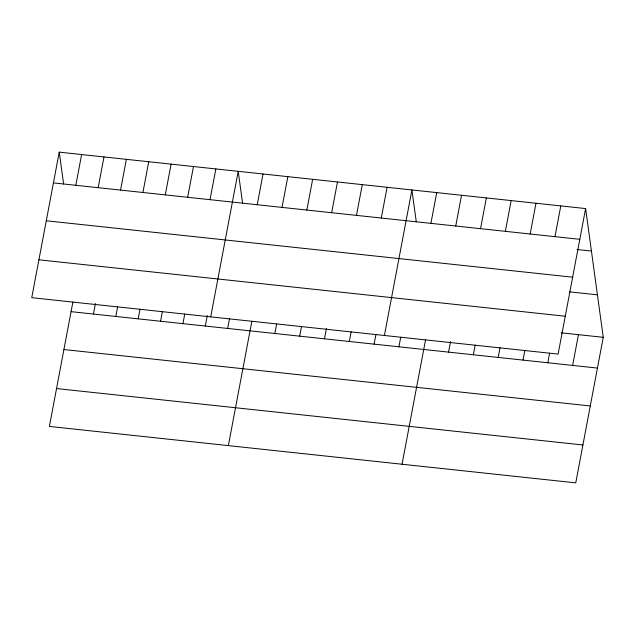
<?xml version="1.0" encoding="UTF-8"?>
<svg xmlns="http://www.w3.org/2000/svg" width="635" height="635" viewBox="0 0 635 635"><rect width="100%" height="100%" fill="white"/><g stroke="black" fill="none" stroke-linecap="round" stroke-linejoin="round"><path stroke-width="0.95" d="M59.245 152.146L31.75 297.68L558.109 354.1L585.613 208.566L59.245 152.146L63.611 184.015M75.811 185.293L81.621 154.543M72.89 302.046L49.387 426.434L575.755 482.854L603.25 337.32L585.613 208.566M98.179 187.69L103.989 156.94M93.448 314.055L95.448 303.482M120.547 190.095L126.357 159.337M115.816 316.452L117.634 306.84M142.923 192.492L148.733 161.734M138.192 318.849L140.002 309.237M165.291 194.889L171.101 164.132M160.56 321.247L162.377 311.634M187.658 197.287L193.469 166.537M182.928 323.644L184.745 314.031M210.034 199.684L215.844 168.934M205.303 326.041L207.296 315.468M210.709 316.857L238.212 171.331L242.578 203.192M227.671 328.438L229.489 318.826M257.215 204.74L263.025 173.99M228.354 445.619L251.857 321.231M282.027 207.399L287.838 176.649M274.852 333.494L276.669 323.89M306.84 210.058L312.65 179.308M299.672 336.161L301.482 326.549M331.66 212.717L337.471 181.967M324.485 338.82L326.477 328.247M356.473 215.384L362.283 184.626M349.298 341.479L351.115 331.867M381.286 218.043L387.096 187.285M374.11 344.138L375.928 334.526M384.413 335.478L411.909 189.944L416.274 221.813M398.923 346.797L400.741 337.185M430.911 223.361L436.721 192.603M402.05 464.233L425.553 339.844M455.732 226.02L461.542 195.27M448.556 352.115L450.548 341.543M480.544 228.679L486.354 197.929M473.369 354.774L475.186 345.162M505.357 231.338L511.167 200.589M498.181 357.434L499.999 347.829M530.169 233.998L535.98 203.248M522.994 360.093L524.812 350.488M554.982 236.657L560.792 205.907M547.814 362.752L549.624 353.147M572.627 365.419L578.437 334.661M53.435 182.896L579.803 239.316M577.112 249.523L591.431 251.055M46.284 220.774L572.643 277.193M569.754 291.87L597.432 294.83M38.91 259.802L565.269 316.222M561.261 332.819L603.25 337.32M71.08 311.658L597.44 368.078M63.921 349.536L590.28 405.955M56.547 388.556L582.906 444.976"/></g></svg>
